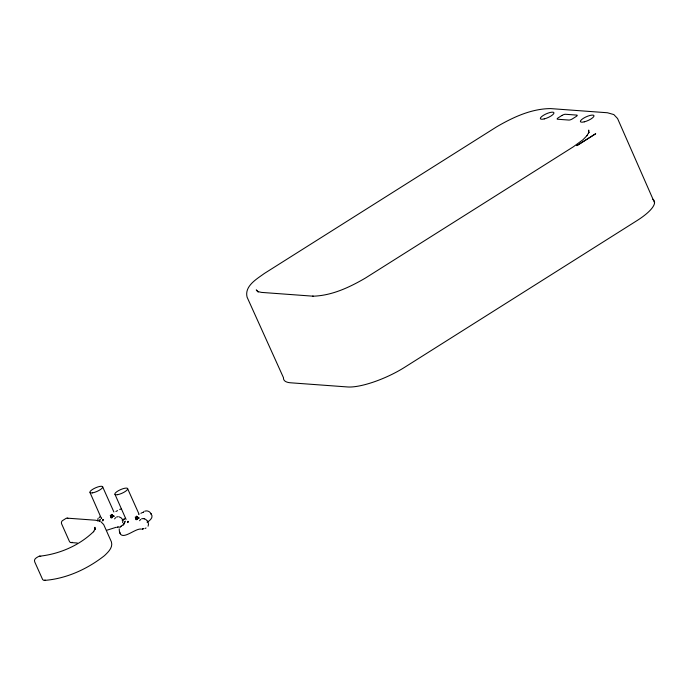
<?xml version="1.0" encoding="UTF-8"?>
<svg xmlns="http://www.w3.org/2000/svg" width="689" height="689" viewBox="0 0 689 689"><rect width="100%" height="100%" fill="white"/><g stroke="black" fill="none" stroke-linecap="round" stroke-linejoin="round"><path stroke-width="1.03" d="M97.631 520.832L98.105 518.343M99.526 520.987L100.267 519.317M122.616 522.667L123.081 520.169M124.502 522.822L125.243 521.142M588.707 132.986L588.707 130.075L588.733 130.643M119.214 528.876C119.438 544.095 134.596 527.946 141.262 529.074M101.309 518.24L90.061 492.669M122.444 520.66L122.702 519.342L122.263 520.591L123.891 518.946M147.429 522.486L147.687 521.177L147.153 522.288C149.961 520.419 154.129 517.31 150.891 513.615L151.063 514.037C150.236 511.488 147.076 510.196 144.638 511.229M123.831 523.718L124.873 521.797M123.719 524.381L124.227 523.39M588.819 132.443L589.078 131.943L586.916 135.699L587.261 135.337L583.006 139.712L573.351 146.791L365.377 278.08C349.34 287.434 331.564 295.788 312.685 296.201L313.194 296.192L261.536 292.403L257.35 291.464L258.366 291.886L256.256 289.914L256.971 290.81M114.589 518.895L115.657 517.611M139.574 520.72L140.634 519.437M101.524 518.249L101.731 518.068M99.362 520.901L99.896 519.962M148.057 526.198C149.539 523.313 147.024 519.377 144.061 518.645M119.765 527.533L122.504 525.104M99.095 517.758L100.198 516.474M124.072 519.584L125.174 518.309M123.701 524.174L124.537 523.304M111.661 514.425C114.581 517.163 114.081 517.026 111.661 514.425L112.505 515.579M112.677 515.846L113.297 515.501L112.841 515.897M136.637 516.25C139.488 518.981 139.04 518.86 136.637 516.25L137.49 517.405M137.662 517.672L138.274 517.327L137.826 517.732M110.326 515.26L112.548 517.628L110.326 515.26L111.032 516.509M111.291 516.724L110.61 517.198L111.308 516.871M135.302 517.094L137.524 519.454L135.302 517.094L136.017 518.335M136.267 518.55L135.587 519.024L136.284 518.696M117.199 527.266L118.474 526.913L117.302 527.274M142.278 529.109L143.39 528.739M115.89 511.505L117.578 510.609M140.875 513.331L142.563 512.435M121.083 526.155L119.938 526.706M146.068 527.981L144.923 528.541M45.241 580.112L43.631 580.319L42.632 579.527L34.674 561.785C33.451 558.882 37.154 557.263 39.127 556.247C59.185 554.197 79.338 545.61 93.799 531.408L93.454 531.77L95.254 528.644L94.884 529.686L94.893 527.266L95.082 528.385M143.458 528.747L142.175 529.092M116.553 517.043L118.077 516.69M141.538 518.869L143.054 518.524M119.662 509.395L121.565 509.025M106.537 530.332L116.286 527.249M139.083 514.304L138.61 514.373M44.449 580.405C66.308 578.76 87.374 569.105 104.504 555.627C108.13 552.13 113.142 547.566 111.42 541.907L103.695 524.562L100.766 521.59M39.531 556.152L40.729 556.419M113.719 516.414L113.108 516.182M138.704 518.249L138.084 518.016M67.238 518.154L95.513 520.221L99.75 521.177M70.924 542.553L77.383 543.027M119.085 516.819L121.342 517.99L122.59 519.773M143.57 518.653L144.242 518.938M138.868 513.77L127.499 488.398M113.883 511.944L102.523 486.563M115.046 494.504L126.078 519.428M654.55 202.781L617.577 118.534L613.83 114.572L607.431 112.755L550.597 108.595C531.288 108.716 513.072 117.251 496.691 126.802L264.361 273.464C256.894 278.924 244.251 286.021 247.084 297.157L283.489 377.727A44.501 12.411 -24 0 0 290.715 382.8L347.549 386.96A44.501 12.411 -24 0 0 404.521 367.375L636.851 220.704A44.501 12.411 -24 0 0 652.862 199.285M120.282 533.734L119.481 531.753L119.653 532.166M72.207 542.269A2.472 2.101 -85.8 0 1 69.365 541.287L61.648 523.933A2.472 2.101 -85.8 0 1 62.553 520.583L65.955 518.438A2.472 2.101 -85.8 0 1 67.866 518.378M113.547 516.354L114.167 516.001L113.599 516.371M138.523 518.18L139.152 517.827L138.584 518.206M102.85 519.558L103.359 519.687L102.85 519.558M127.835 521.384L128.335 521.521L127.835 521.384M102.472 520.643L103.005 520.695L102.472 520.643M127.448 522.477L127.982 522.529L127.448 522.477M111.851 517.422L111.196 517.878L111.851 517.422M136.835 519.248L136.172 519.704L136.835 519.248M123.443 524.785L123.038 525.061L123.503 524.785M143.648 512.048L143.183 512.323L143.648 512.048M561.94 115.468L558.202 117.828A2.722 0.758 -24 0 0 557.556 119.231L568.925 120.067A2.722 0.758 -24 0 0 572.404 118.87L576.15 116.51A2.722 0.758 -24 0 0 576.788 115.097L565.419 114.271A2.722 0.758 -24 0 0 561.94 115.468M595.64 133.769L576.908 145.603L595.64 133.769M584.263 121.85A7.415 2.067 -24 0 0 593.996 115.7A7.415 2.067 -24 0 0 583.316 118.353A7.415 2.067 -24 0 0 584.263 121.85M544.224 118.913A7.415 2.067 -24 0 0 553.956 112.772A7.415 2.067 -24 0 0 543.276 115.416A7.415 2.067 -24 0 0 544.224 118.913M117.543 494.685A6.993 1.946 -24 0 0 127.68 489.061A6.993 1.946 -24 0 0 118.594 490.602A6.993 1.946 -24 0 0 117.543 494.685M92.559 492.85A6.993 1.946 -24 0 0 102.704 487.226A6.993 1.946 -24 0 0 93.618 488.777A6.993 1.946 -24 0 0 92.559 492.85"/></g></svg>
